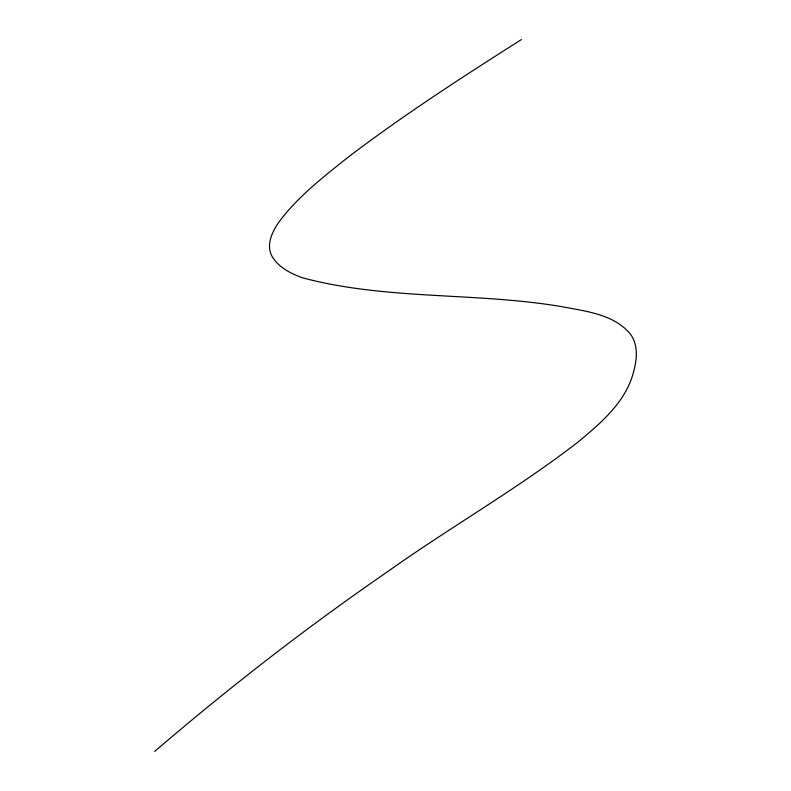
<?xml version="1.0" encoding="UTF-8"?>
<svg xmlns="http://www.w3.org/2000/svg" width="791" height="791" viewBox="0 0 791 791"><rect width="100%" height="100%" fill="white"/><g stroke="black" fill="none" stroke-linecap="round" stroke-linejoin="round"><path stroke-width="1.19" d="M154.641 751.45C204.849 708.41 256.462 666.991 309.538 627.54A2037.616 838.509 -17.7 0 1 388.332 571.151C450.435 527.093 516.839 489.214 577.193 442.703C598.668 424.915 621.706 405.743 631.525 378.721C636.102 364.71 639.8 347.803 630.842 334.682C614.281 313.918 585.211 311.259 560.918 306.503C475.361 292.166 386.68 300.224 302.538 277.819C290.841 273.587 278.758 267.536 272.124 256.521C265.845 245.21 271.995 232.168 278.59 222.528C297.92 196.356 324.083 176.363 349.335 156.282C404.587 114.349 462.903 76.678 521.437 39.55"/></g></svg>
